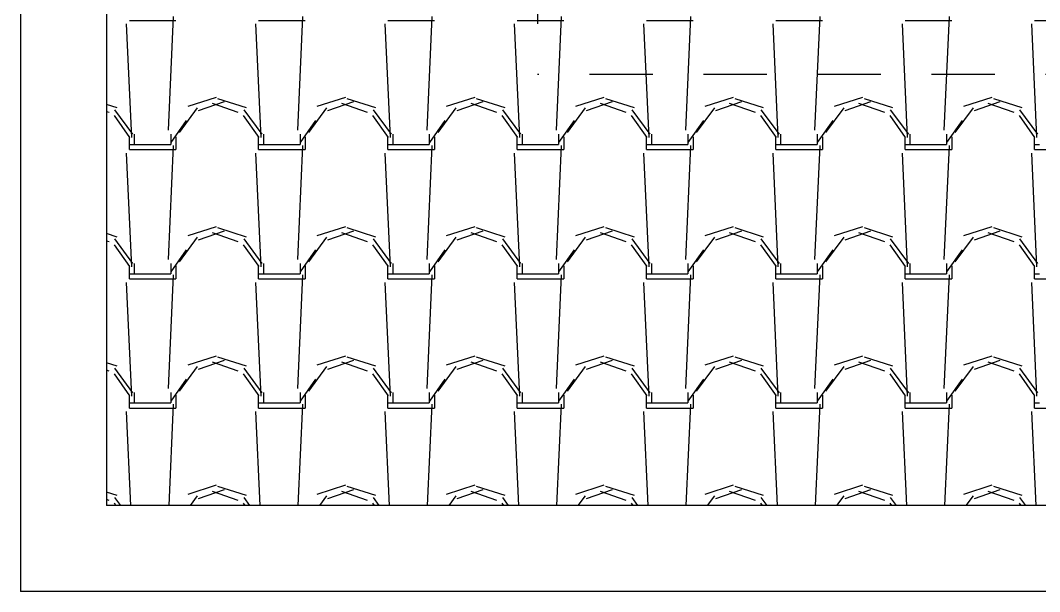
# Model space of a CAD drawing. Header units: millimetres. Extents: x 3923 to 4007, y 744 to 863.
# Drawn here: x 3930.972 to 3932.983, y 834.914 to 836.042 of the extents above; entities that cross this region are included whole.
import ezdxf

# ---------------------------------------------------------------- set-up
doc = ezdxf.new("R2010")
doc.units = ezdxf.units.MM
doc.linetypes.add('HIDDEN2', pattern=[0.1875, 0.125, -0.0625])
doc.layers.add('-HIDRO', color=8, linetype='Continuous')

msp = doc.modelspace()

# ---------------------------------------------------------------- linework, layer by layer
at = {"layer": '-HIDRO'}
for p, q in [((3930.9722, 855.7515), (3930.9722, 834.9143)), ((3931.1423, 854.5608), (3931.1423, 835.0844)), ((3934.9695, 835.0844), (3931.1423, 835.0844)), ((3934.7994, 834.9143), (3930.9722, 834.9143))]:
    msp.add_line(p, q, dxfattribs=at)
at = {"layer": '-HIDRO', "linetype": 'HIDDEN2'}
for p in [(3931.9928, 853.7103), (3935.82, 835.9349)]:
    msp.add_line(p, (3931.9928, 835.9349), dxfattribs=at)
at = {"layer": '-HIDRO', "linetype": 'Continuous'}
for p, q in [((3931.2644, 835.8253), (3931.2746, 836.0498)), ((3931.5195, 835.8253), (3931.5297, 836.0498)), ((3931.7747, 835.8253), (3931.7849, 836.0498)), ((3932.0298, 835.8253), (3932.04, 836.0498)), ((3932.285, 835.8253), (3932.2952, 836.0498)), ((3932.5401, 835.8253), (3932.5503, 836.0498)), ((3932.7953, 835.8253), (3932.8055, 836.0498)), ((3931.1921, 835.8105), (3931.1819, 836.035)), ((3931.1872, 836.0418), (3931.1974, 836.0418)), ((3931.1974, 836.0418), (3931.279, 836.0418)), ((3931.4472, 835.8105), (3931.437, 836.035)), ((3931.4423, 836.0418), (3931.4525, 836.0418)), ((3931.4525, 836.0418), (3931.5342, 836.0418)), ((3931.7024, 835.8105), (3931.6922, 836.035)), ((3931.6975, 836.0418), (3931.7077, 836.0418)), ((3931.7077, 836.0418), (3931.7893, 836.0418)), ((3931.9575, 835.8105), (3931.9473, 836.035)), ((3931.9526, 836.0418), (3931.9628, 836.0418)), ((3931.9628, 836.0418), (3932.0445, 836.0418)), ((3932.2127, 835.8105), (3932.2025, 836.035)), ((3932.2078, 836.0418), (3932.218, 836.0418)), ((3932.218, 836.0418), (3932.2996, 836.0418)), ((3932.4678, 835.8105), (3932.4576, 836.035)), ((3932.4629, 836.0418), (3932.4731, 836.0418)), ((3932.4731, 836.0418), (3932.5548, 836.0418)), ((3932.723, 835.8105), (3932.7128, 836.035)), ((3932.7181, 836.0418), (3932.7283, 836.0418)), ((3932.7283, 836.0418), (3932.8099, 836.0418)), ((3932.9781, 835.8105), (3932.9679, 836.035)), ((3932.9732, 836.0418), (3932.9834, 836.0418)), ((3932.9834, 836.0418), (3933.0651, 836.0418)), ((3931.3584, 835.8895), (3931.3023, 835.8717)), ((3931.6135, 835.8895), (3931.5574, 835.8717)), ((3931.8687, 835.8895), (3931.8126, 835.8717)), ((3932.1238, 835.8895), (3932.0677, 835.8717)), ((3932.379, 835.8895), (3932.3229, 835.8717)), ((3932.6341, 835.8895), (3932.578, 835.8717)), ((3932.8893, 835.8895), (3932.8332, 835.8717)), ((3931.1631, 835.8694), (3931.1423, 835.876)), ((3931.3212, 835.8689), (3931.2854, 835.8205)), ((3931.3743, 835.881), (3931.3233, 835.8631)), ((3931.4022, 835.8597), (3931.3512, 835.8776)), ((3931.4182, 835.8694), (3931.3621, 835.8873)), ((3931.5763, 835.8689), (3931.5406, 835.8205)), ((3931.6294, 835.881), (3931.5784, 835.8631)), ((3931.6574, 835.8597), (3931.6063, 835.8776)), ((3931.6734, 835.8694), (3931.6172, 835.8873)), ((3931.8314, 835.8689), (3931.7957, 835.8205)), ((3931.8846, 835.881), (3931.8336, 835.8631)), ((3931.9125, 835.8597), (3931.8615, 835.8776)), ((3931.9285, 835.8694), (3931.8724, 835.8873)), ((3932.0866, 835.8689), (3932.0509, 835.8205)), ((3932.1397, 835.881), (3932.0887, 835.8631)), ((3932.1677, 835.8597), (3932.1166, 835.8776)), ((3932.1837, 835.8694), (3932.1275, 835.8873)), ((3932.3417, 835.8689), (3932.306, 835.8205)), ((3932.3949, 835.881), (3932.3439, 835.8631)), ((3932.4228, 835.8597), (3932.3718, 835.8776)), ((3932.4388, 835.8694), (3932.3827, 835.8873)), ((3932.5969, 835.8689), (3932.5612, 835.8205)), ((3932.65, 835.881), (3932.599, 835.8631)), ((3932.678, 835.8597), (3932.6269, 835.8776)), ((3932.694, 835.8694), (3932.6378, 835.8873)), ((3932.852, 835.8689), (3932.8163, 835.8205)), ((3932.9052, 835.881), (3932.8542, 835.8631)), ((3932.9331, 835.8597), (3932.8821, 835.8776)), ((3932.9491, 835.8694), (3932.893, 835.8873)), ((3931.1471, 835.8597), (3931.1423, 835.8614)), ((3931.1882, 835.8108), (3931.1576, 835.8542)), ((3931.1942, 835.8171), (3931.1585, 835.8655)), ((3931.4433, 835.8108), (3931.4127, 835.8542)), ((3931.4494, 835.8171), (3931.4136, 835.8655)), ((3931.6985, 835.8108), (3931.6679, 835.8542)), ((3931.7045, 835.8171), (3931.6688, 835.8655)), ((3931.9536, 835.8108), (3931.923, 835.8542)), ((3931.9597, 835.8171), (3931.9239, 835.8655)), ((3932.2088, 835.8108), (3932.1782, 835.8542)), ((3932.2148, 835.8171), (3932.1791, 835.8655)), ((3932.4639, 835.8108), (3932.4333, 835.8542)), ((3932.4699, 835.8171), (3932.4342, 835.8655)), ((3932.7191, 835.8108), (3932.6885, 835.8542)), ((3932.7251, 835.8171), (3932.6894, 835.8655)), ((3932.9742, 835.8108), (3932.9436, 835.8542)), ((3932.9802, 835.8171), (3932.9445, 835.8655)), ((3931.2995, 835.8442), (3931.2689, 835.8008)), ((3931.5546, 835.8442), (3931.524, 835.8008)), ((3931.8098, 835.8442), (3931.7792, 835.8008)), ((3932.0649, 835.8442), (3932.0343, 835.8008)), ((3932.3201, 835.8442), (3932.2895, 835.8008)), ((3932.5752, 835.8442), (3932.5446, 835.8008)), ((3932.8304, 835.8442), (3932.7998, 835.8008)), ((3931.1872, 835.7867), (3931.1872, 835.8122)), ((3931.1974, 835.7969), (3931.1974, 835.8173)), ((3931.2688, 835.8173), (3931.2688, 835.7969)), ((3931.279, 835.8122), (3931.279, 835.7867)), ((3931.4423, 835.7867), (3931.4423, 835.8122)), ((3931.4525, 835.7969), (3931.4525, 835.8173)), ((3931.524, 835.8173), (3931.524, 835.7969)), ((3931.5342, 835.8122), (3931.5342, 835.7867)), ((3931.6975, 835.7867), (3931.6975, 835.8122)), ((3931.7077, 835.7969), (3931.7077, 835.8173)), ((3931.7791, 835.8173), (3931.7791, 835.7969)), ((3931.7893, 835.8122), (3931.7893, 835.7867)), ((3931.9526, 835.7867), (3931.9526, 835.8122)), ((3931.9628, 835.7969), (3931.9628, 835.8173)), ((3932.0343, 835.8173), (3932.0343, 835.7969)), ((3932.0445, 835.8122), (3932.0445, 835.7867)), ((3932.2078, 835.7867), (3932.2078, 835.8122)), ((3932.218, 835.7969), (3932.218, 835.8173)), ((3932.2894, 835.8173), (3932.2894, 835.7969)), ((3932.2996, 835.8122), (3932.2996, 835.7867)), ((3932.4629, 835.7867), (3932.4629, 835.8122)), ((3932.4731, 835.7969), (3932.4731, 835.8173)), ((3932.5446, 835.8173), (3932.5446, 835.7969)), ((3932.5548, 835.8122), (3932.5548, 835.7867)), ((3932.7181, 835.7867), (3932.7181, 835.8122)), ((3932.7283, 835.7969), (3932.7283, 835.8173)), ((3932.7997, 835.8173), (3932.7997, 835.7969)), ((3932.8099, 835.8122), (3932.8099, 835.7867)), ((3932.9732, 835.7867), (3932.9732, 835.8122)), ((3931.1872, 835.7969), (3931.1974, 835.7969)), ((3931.1974, 835.7969), (3931.2688, 835.7969)), ((3931.2644, 835.5701), (3931.2746, 835.7947)), ((3931.4423, 835.7969), (3931.4525, 835.7969)), ((3931.4525, 835.7969), (3931.524, 835.7969)), ((3931.5195, 835.5701), (3931.5297, 835.7947)), ((3931.6975, 835.7969), (3931.7077, 835.7969)), ((3931.7077, 835.7969), (3931.7791, 835.7969)), ((3931.7747, 835.5701), (3931.7849, 835.7947)), ((3931.9526, 835.7969), (3931.9628, 835.7969)), ((3931.9628, 835.7969), (3932.0343, 835.7969)), ((3932.0298, 835.5701), (3932.04, 835.7947)), ((3932.2078, 835.7969), (3932.218, 835.7969)), ((3932.218, 835.7969), (3932.2894, 835.7969)), ((3932.285, 835.5701), (3932.2952, 835.7947)), ((3932.4629, 835.7969), (3932.4731, 835.7969)), ((3932.4731, 835.7969), (3932.5446, 835.7969)), ((3932.5401, 835.5701), (3932.5503, 835.7947)), ((3932.7181, 835.7969), (3932.7283, 835.7969)), ((3932.7283, 835.7969), (3932.7997, 835.7969)), ((3932.7953, 835.5701), (3932.8055, 835.7947)), ((3932.9732, 835.7969), (3932.9834, 835.7969)), ((3931.1921, 835.5553), (3931.1819, 835.7799)), ((3931.1872, 835.7867), (3931.1974, 835.7867)), ((3931.1974, 835.7867), (3931.279, 835.7867)), ((3931.4472, 835.5553), (3931.437, 835.7799)), ((3931.4423, 835.7867), (3931.4525, 835.7867)), ((3931.4525, 835.7867), (3931.5342, 835.7867)), ((3931.7024, 835.5554), (3931.6922, 835.7799)), ((3931.6975, 835.7867), (3931.7077, 835.7867)), ((3931.7077, 835.7867), (3931.7893, 835.7867)), ((3931.9575, 835.5554), (3931.9473, 835.7799)), ((3931.9526, 835.7867), (3931.9628, 835.7867)), ((3931.9628, 835.7867), (3932.0445, 835.7867)), ((3932.2127, 835.5554), (3932.2025, 835.7799)), ((3932.2078, 835.7867), (3932.218, 835.7867)), ((3932.218, 835.7867), (3932.2996, 835.7867)), ((3932.4678, 835.5554), (3932.4576, 835.7799)), ((3932.4629, 835.7867), (3932.4731, 835.7867)), ((3932.4731, 835.7867), (3932.5548, 835.7867)), ((3932.723, 835.5554), (3932.7128, 835.7799)), ((3932.7181, 835.7867), (3932.7283, 835.7867)), ((3932.7283, 835.7867), (3932.8099, 835.7867)), ((3932.9781, 835.5554), (3932.9679, 835.7799)), ((3932.9732, 835.7867), (3932.9834, 835.7867)), ((3932.9834, 835.7867), (3933.0651, 835.7867)), ((3931.3584, 835.6344), (3931.3023, 835.6165)), ((3931.4182, 835.6142), (3931.3621, 835.6321)), ((3931.6135, 835.6344), (3931.5574, 835.6165)), ((3931.6734, 835.6142), (3931.6172, 835.6321)), ((3931.8687, 835.6344), (3931.8126, 835.6165)), ((3931.9285, 835.6142), (3931.8724, 835.6321)), ((3932.1238, 835.6344), (3932.0677, 835.6165)), ((3932.1837, 835.6142), (3932.1275, 835.6321)), ((3932.379, 835.6344), (3932.3229, 835.6165)), ((3932.4388, 835.6142), (3932.3827, 835.6321)), ((3932.6341, 835.6344), (3932.578, 835.6165)), ((3932.694, 835.6142), (3932.6378, 835.6321)), ((3932.8893, 835.6344), (3932.8332, 835.6165)), ((3932.9491, 835.6142), (3932.893, 835.6321)), ((3931.1631, 835.6142), (3931.1423, 835.6209)), ((3931.1942, 835.5619), (3931.1585, 835.6104)), ((3931.3212, 835.6138), (3931.2854, 835.5653)), ((3931.3743, 835.6259), (3931.3233, 835.608)), ((3931.4022, 835.6046), (3931.3512, 835.6224)), ((3931.4494, 835.5619), (3931.4136, 835.6104)), ((3931.5763, 835.6138), (3931.5406, 835.5653)), ((3931.6294, 835.6259), (3931.5784, 835.608)), ((3931.6574, 835.6046), (3931.6063, 835.6224)), ((3931.7045, 835.5619), (3931.6688, 835.6104)), ((3931.8314, 835.6138), (3931.7957, 835.5653)), ((3931.8846, 835.6259), (3931.8336, 835.608)), ((3931.9125, 835.6046), (3931.8615, 835.6224)), ((3931.9597, 835.5619), (3931.9239, 835.6104)), ((3932.0866, 835.6138), (3932.0509, 835.5653)), ((3932.1397, 835.6259), (3932.0887, 835.608)), ((3932.1677, 835.6046), (3932.1166, 835.6224)), ((3932.2148, 835.5619), (3932.1791, 835.6104)), ((3932.3417, 835.6138), (3932.306, 835.5653)), ((3932.3949, 835.6259), (3932.3439, 835.608)), ((3932.4228, 835.6046), (3932.3718, 835.6224)), ((3932.4699, 835.5619), (3932.4342, 835.6104)), ((3932.5969, 835.6138), (3932.5612, 835.5653)), ((3932.65, 835.6259), (3932.599, 835.608)), ((3932.678, 835.6046), (3932.6269, 835.6224)), ((3932.7251, 835.5619), (3932.6894, 835.6104)), ((3932.852, 835.6138), (3932.8163, 835.5653)), ((3932.9052, 835.6259), (3932.8542, 835.608)), ((3932.9331, 835.6046), (3932.8821, 835.6224)), ((3932.9802, 835.5619), (3932.9445, 835.6104)), ((3931.1471, 835.6046), (3931.1423, 835.6062)), ((3931.1882, 835.5557), (3931.1576, 835.5991)), ((3931.2995, 835.589), (3931.2689, 835.5456)), ((3931.4433, 835.5557), (3931.4127, 835.5991)), ((3931.5546, 835.589), (3931.524, 835.5456)), ((3931.6985, 835.5557), (3931.6679, 835.5991)), ((3931.8098, 835.589), (3931.7792, 835.5456)), ((3931.9536, 835.5557), (3931.923, 835.5991)), ((3932.0649, 835.589), (3932.0343, 835.5456)), ((3932.2088, 835.5557), (3932.1782, 835.5991)), ((3932.3201, 835.589), (3932.2895, 835.5456)), ((3932.4639, 835.5557), (3932.4333, 835.5991)), ((3932.5752, 835.589), (3932.5446, 835.5456)), ((3932.7191, 835.5557), (3932.6885, 835.5991)), ((3932.8304, 835.589), (3932.7998, 835.5456)), ((3932.9742, 835.5557), (3932.9436, 835.599)), ((3931.1872, 835.5315), (3931.1872, 835.5571)), ((3931.1974, 835.5417), (3931.1974, 835.5622)), ((3931.2688, 835.5622), (3931.2688, 835.5417)), ((3931.279, 835.5571), (3931.279, 835.5315)), ((3931.4423, 835.5315), (3931.4423, 835.5571)), ((3931.4525, 835.5417), (3931.4525, 835.5622)), ((3931.524, 835.5622), (3931.524, 835.5417)), ((3931.5342, 835.5571), (3931.5342, 835.5315)), ((3931.6975, 835.5315), (3931.6975, 835.5571)), ((3931.7077, 835.5417), (3931.7077, 835.5622)), ((3931.7791, 835.5622), (3931.7791, 835.5417)), ((3931.7893, 835.5571), (3931.7893, 835.5315)), ((3931.9526, 835.5315), (3931.9526, 835.5571)), ((3931.9628, 835.5417), (3931.9628, 835.5622)), ((3932.0343, 835.5622), (3932.0343, 835.5417)), ((3932.0445, 835.5571), (3932.0445, 835.5315)), ((3932.2078, 835.5315), (3932.2078, 835.5571)), ((3932.218, 835.5417), (3932.218, 835.5622)), ((3932.2894, 835.5622), (3932.2894, 835.5417)), ((3932.2996, 835.5571), (3932.2996, 835.5315)), ((3932.4629, 835.5315), (3932.4629, 835.5571)), ((3932.4731, 835.5417), (3932.4731, 835.5622)), ((3932.5446, 835.5622), (3932.5446, 835.5417)), ((3932.5548, 835.5571), (3932.5548, 835.5315)), ((3932.7181, 835.5315), (3932.7181, 835.5571)), ((3932.7283, 835.5417), (3932.7283, 835.5622)), ((3932.7997, 835.5622), (3932.7997, 835.5417)), ((3932.8099, 835.5571), (3932.8099, 835.5315)), ((3932.9732, 835.5315), (3932.9732, 835.5571)), ((3931.1872, 835.5417), (3931.1974, 835.5417)), ((3931.1872, 835.5315), (3931.1974, 835.5315)), ((3931.1974, 835.5417), (3931.2688, 835.5417)), ((3931.1974, 835.5315), (3931.279, 835.5315)), ((3931.2644, 835.315), (3931.2746, 835.5395)), ((3931.4423, 835.5417), (3931.4525, 835.5417)), ((3931.4423, 835.5315), (3931.4525, 835.5315)), ((3931.4525, 835.5417), (3931.524, 835.5417)), ((3931.4525, 835.5315), (3931.5342, 835.5315)), ((3931.5195, 835.315), (3931.5297, 835.5395)), ((3931.6975, 835.5417), (3931.7077, 835.5417)), ((3931.6975, 835.5315), (3931.7077, 835.5315)), ((3931.7077, 835.5417), (3931.7791, 835.5417)), ((3931.7077, 835.5315), (3931.7893, 835.5315)), ((3931.7747, 835.315), (3931.7849, 835.5395)), ((3931.9526, 835.5417), (3931.9628, 835.5417)), ((3931.9526, 835.5315), (3931.9628, 835.5315)), ((3931.9628, 835.5417), (3932.0343, 835.5417)), ((3931.9628, 835.5315), (3932.0445, 835.5315)), ((3932.0298, 835.315), (3932.04, 835.5395)), ((3932.2078, 835.5417), (3932.218, 835.5417)), ((3932.2078, 835.5315), (3932.218, 835.5315)), ((3932.218, 835.5417), (3932.2894, 835.5417)), ((3932.218, 835.5315), (3932.2996, 835.5315)), ((3932.285, 835.315), (3932.2952, 835.5395)), ((3932.4629, 835.5417), (3932.4731, 835.5417)), ((3932.4629, 835.5315), (3932.4731, 835.5315)), ((3932.4731, 835.5417), (3932.5446, 835.5417)), ((3932.4731, 835.5315), (3932.5548, 835.5315)), ((3932.5401, 835.315), (3932.5503, 835.5395)), ((3932.7181, 835.5417), (3932.7283, 835.5417)), ((3932.7181, 835.5315), (3932.7283, 835.5315)), ((3932.7283, 835.5417), (3932.7997, 835.5417)), ((3932.7283, 835.5315), (3932.8099, 835.5315)), ((3932.7953, 835.315), (3932.8055, 835.5395)), ((3932.9732, 835.5417), (3932.9834, 835.5417)), ((3932.9732, 835.5315), (3932.9834, 835.5315)), ((3932.9834, 835.5315), (3933.0651, 835.5315)), ((3931.1921, 835.3002), (3931.1819, 835.5247)), ((3931.4472, 835.3002), (3931.437, 835.5247)), ((3931.7024, 835.3002), (3931.6922, 835.5247)), ((3931.9575, 835.3002), (3931.9473, 835.5247)), ((3932.2127, 835.3002), (3932.2025, 835.5247)), ((3932.4678, 835.3002), (3932.4576, 835.5247)), ((3932.723, 835.3002), (3932.7128, 835.5247)), ((3932.9781, 835.3002), (3932.9679, 835.5247)), ((3931.1631, 835.3591), (3931.1423, 835.3657)), ((3931.3584, 835.3792), (3931.3023, 835.3614)), ((3931.3743, 835.3707), (3931.3233, 835.3528)), ((3931.4022, 835.3494), (3931.3512, 835.3673)), ((3931.4182, 835.3591), (3931.3621, 835.377)), ((3931.6135, 835.3792), (3931.5574, 835.3614)), ((3931.6294, 835.3707), (3931.5784, 835.3528)), ((3931.6574, 835.3494), (3931.6063, 835.3673)), ((3931.6734, 835.3591), (3931.6172, 835.377)), ((3931.8687, 835.3792), (3931.8126, 835.3614)), ((3931.8846, 835.3707), (3931.8336, 835.3528)), ((3931.9125, 835.3494), (3931.8615, 835.3673)), ((3931.9285, 835.3591), (3931.8724, 835.377)), ((3932.1238, 835.3792), (3932.0677, 835.3614)), ((3932.1397, 835.3707), (3932.0887, 835.3528)), ((3932.1677, 835.3494), (3932.1166, 835.3673)), ((3932.1837, 835.3591), (3932.1275, 835.377)), ((3932.379, 835.3792), (3932.3229, 835.3614)), ((3932.3949, 835.3707), (3932.3439, 835.3528)), ((3932.4228, 835.3494), (3932.3718, 835.3673)), ((3932.4388, 835.3591), (3932.3827, 835.377)), ((3932.6341, 835.3792), (3932.578, 835.3614)), ((3932.65, 835.3707), (3932.599, 835.3528)), ((3932.678, 835.3494), (3932.6269, 835.3673)), ((3932.694, 835.3591), (3932.6378, 835.377)), ((3932.8893, 835.3792), (3932.8332, 835.3614)), ((3932.9052, 835.3707), (3932.8542, 835.3528)), ((3932.9331, 835.3494), (3932.8821, 835.3673)), ((3932.9491, 835.3591), (3932.893, 835.377)), ((3931.1471, 835.3494), (3931.1423, 835.3511)), ((3931.1942, 835.3068), (3931.1585, 835.3552)), ((3931.3212, 835.3586), (3931.2854, 835.3102)), ((3931.4494, 835.3068), (3931.4136, 835.3552)), ((3931.5763, 835.3586), (3931.5406, 835.3102)), ((3931.7045, 835.3068), (3931.6688, 835.3552)), ((3931.8314, 835.3586), (3931.7957, 835.3102)), ((3931.9597, 835.3068), (3931.9239, 835.3552)), ((3932.0866, 835.3586), (3932.0509, 835.3102)), ((3932.2148, 835.3068), (3932.1791, 835.3552)), ((3932.3417, 835.3586), (3932.306, 835.3102)), ((3932.47, 835.3068), (3932.4342, 835.3552)), ((3932.5969, 835.3586), (3932.5612, 835.3102)), ((3932.7251, 835.3068), (3932.6894, 835.3552)), ((3932.852, 835.3586), (3932.8163, 835.3102)), ((3932.9802, 835.3068), (3932.9445, 835.3552)), ((3931.1882, 835.3005), (3931.1576, 835.3439)), ((3931.2995, 835.3339), (3931.2689, 835.2905)), ((3931.4433, 835.3005), (3931.4127, 835.3439)), ((3931.5546, 835.3339), (3931.524, 835.2905)), ((3931.6985, 835.3005), (3931.6679, 835.3439)), ((3931.8098, 835.3339), (3931.7792, 835.2905)), ((3931.9536, 835.3005), (3931.923, 835.3439)), ((3932.0649, 835.3339), (3932.0343, 835.2905)), ((3932.2088, 835.3005), (3932.1782, 835.3439)), ((3932.3201, 835.3339), (3932.2895, 835.2905)), ((3932.4639, 835.3005), (3932.4333, 835.3439)), ((3932.5752, 835.3339), (3932.5446, 835.2905)), ((3932.7191, 835.3005), (3932.6885, 835.3439)), ((3932.8304, 835.3339), (3932.7998, 835.2905)), ((3932.9742, 835.3005), (3932.9436, 835.3439)), ((3931.1974, 835.2866), (3931.1974, 835.307)), ((3931.2688, 835.307), (3931.2688, 835.2866)), ((3931.4525, 835.2866), (3931.4525, 835.307)), ((3931.524, 835.307), (3931.524, 835.2866)), ((3931.7077, 835.2866), (3931.7077, 835.307)), ((3931.7791, 835.307), (3931.7791, 835.2866)), ((3931.9628, 835.2866), (3931.9628, 835.307)), ((3932.0343, 835.307), (3932.0343, 835.2866)), ((3932.218, 835.2866), (3932.218, 835.307)), ((3932.2894, 835.307), (3932.2894, 835.2866)), ((3932.4731, 835.2866), (3932.4731, 835.307)), ((3932.5446, 835.307), (3932.5446, 835.2866)), ((3932.7283, 835.2866), (3932.7283, 835.307)), ((3932.7997, 835.307), (3932.7997, 835.2866)), ((3931.1872, 835.2764), (3931.1872, 835.3019)), ((3931.1872, 835.2866), (3931.1974, 835.2866)), ((3931.1974, 835.2866), (3931.2688, 835.2866)), ((3931.279, 835.3019), (3931.279, 835.2764)), ((3931.4423, 835.2764), (3931.4423, 835.3019)), ((3931.4423, 835.2866), (3931.4525, 835.2866)), ((3931.4525, 835.2866), (3931.524, 835.2866)), ((3931.5342, 835.3019), (3931.5342, 835.2764)), ((3931.6975, 835.2764), (3931.6975, 835.3019)), ((3931.6975, 835.2866), (3931.7077, 835.2866)), ((3931.7077, 835.2866), (3931.7791, 835.2866)), ((3931.7893, 835.3019), (3931.7893, 835.2764)), ((3931.9526, 835.2764), (3931.9526, 835.3019)), ((3931.9526, 835.2866), (3931.9628, 835.2866)), ((3931.9628, 835.2866), (3932.0343, 835.2866)), ((3932.0445, 835.3019), (3932.0445, 835.2764)), ((3932.2078, 835.2764), (3932.2078, 835.3019)), ((3932.2078, 835.2866), (3932.218, 835.2866)), ((3932.218, 835.2866), (3932.2894, 835.2866)), ((3932.2996, 835.3019), (3932.2996, 835.2764)), ((3932.4629, 835.2764), (3932.4629, 835.3019)), ((3932.4629, 835.2866), (3932.4731, 835.2866)), ((3932.4731, 835.2866), (3932.5446, 835.2866)), ((3932.5548, 835.3019), (3932.5548, 835.2764)), ((3932.7181, 835.2764), (3932.7181, 835.3019)), ((3932.7181, 835.2866), (3932.7283, 835.2866)), ((3932.7283, 835.2866), (3932.7997, 835.2866)), ((3932.8099, 835.3019), (3932.8099, 835.2764)), ((3932.9732, 835.2764), (3932.9732, 835.3019)), ((3932.9732, 835.2866), (3932.9834, 835.2866)), ((3931.1903, 835.0844), (3931.1819, 835.2696)), ((3931.1872, 835.2764), (3931.1974, 835.2764)), ((3931.1974, 835.2764), (3931.279, 835.2764)), ((3931.2655, 835.0844), (3931.2746, 835.2844)), ((3931.4454, 835.0844), (3931.437, 835.2696)), ((3931.4423, 835.2764), (3931.4525, 835.2764)), ((3931.4525, 835.2764), (3931.5342, 835.2764)), ((3931.5206, 835.0844), (3931.5297, 835.2844)), ((3931.7006, 835.0844), (3931.6922, 835.2696)), ((3931.6975, 835.2764), (3931.7077, 835.2764)), ((3931.7077, 835.2764), (3931.7893, 835.2764)), ((3931.7758, 835.0844), (3931.7849, 835.2844)), ((3931.9557, 835.0844), (3931.9473, 835.2696)), ((3931.9526, 835.2764), (3931.9628, 835.2764)), ((3931.9628, 835.2764), (3932.0445, 835.2764)), ((3932.0309, 835.0844), (3932.04, 835.2844)), ((3932.2109, 835.0844), (3932.2025, 835.2696)), ((3932.2078, 835.2764), (3932.218, 835.2764)), ((3932.218, 835.2764), (3932.2996, 835.2764)), ((3932.2861, 835.0844), (3932.2952, 835.2844)), ((3932.466, 835.0844), (3932.4576, 835.2696)), ((3932.4629, 835.2764), (3932.4731, 835.2764)), ((3932.4731, 835.2764), (3932.5548, 835.2764)), ((3932.5412, 835.0844), (3932.5503, 835.2844)), ((3932.7212, 835.0844), (3932.7128, 835.2696)), ((3932.7181, 835.2764), (3932.7283, 835.2764)), ((3932.7283, 835.2764), (3932.8099, 835.2764)), ((3932.7964, 835.0844), (3932.8055, 835.2844)), ((3932.9764, 835.0844), (3932.9679, 835.2696)), ((3932.9732, 835.2764), (3932.9834, 835.2764)), ((3932.9834, 835.2764), (3933.0651, 835.2764)), ((3931.1631, 835.1039), (3931.1423, 835.1106)), ((3931.3584, 835.1241), (3931.3023, 835.1062)), ((3931.3743, 835.1155), (3931.3233, 835.0977)), ((3931.4022, 835.0943), (3931.3512, 835.1121)), ((3931.4182, 835.1039), (3931.3621, 835.1218)), ((3931.6135, 835.1241), (3931.5574, 835.1062)), ((3931.6294, 835.1155), (3931.5784, 835.0977)), ((3931.6574, 835.0943), (3931.6063, 835.1121)), ((3931.6734, 835.1039), (3931.6172, 835.1218)), ((3931.8687, 835.1241), (3931.8126, 835.1062)), ((3931.8846, 835.1155), (3931.8336, 835.0977)), ((3931.9125, 835.0943), (3931.8615, 835.1121)), ((3931.9285, 835.1039), (3931.8724, 835.1218)), ((3932.1238, 835.1241), (3932.0677, 835.1062)), ((3932.1397, 835.1155), (3932.0887, 835.0977)), ((3932.1677, 835.0943), (3932.1166, 835.1121)), ((3932.1837, 835.1039), (3932.1275, 835.1218)), ((3932.379, 835.1241), (3932.3229, 835.1062)), ((3932.3949, 835.1155), (3932.3439, 835.0977)), ((3932.4228, 835.0943), (3932.3718, 835.1121)), ((3932.4388, 835.1039), (3932.3827, 835.1218)), ((3932.6341, 835.1241), (3932.578, 835.1062)), ((3932.65, 835.1155), (3932.599, 835.0977)), ((3932.678, 835.0943), (3932.6269, 835.1121)), ((3932.694, 835.1039), (3932.6378, 835.1218)), ((3932.8893, 835.1241), (3932.8332, 835.1062)), ((3932.9052, 835.1155), (3932.8542, 835.0977)), ((3932.9331, 835.0943), (3932.8821, 835.1121)), ((3932.9491, 835.1039), (3932.893, 835.1218)), ((3931.1471, 835.0943), (3931.1423, 835.0959)), ((3931.1607, 835.0844), (3931.1576, 835.0888)), ((3931.1701, 835.0844), (3931.1585, 835.1001)), ((3931.3211, 835.1035), (3931.3071, 835.0844)), ((3931.4158, 835.0844), (3931.4127, 835.0888)), ((3931.4252, 835.0844), (3931.4136, 835.1001)), ((3931.5763, 835.1035), (3931.5622, 835.0844)), ((3931.671, 835.0844), (3931.6679, 835.0888)), ((3931.6804, 835.0844), (3931.6688, 835.1001)), ((3931.8314, 835.1035), (3931.8174, 835.0844)), ((3931.9261, 835.0844), (3931.923, 835.0888)), ((3931.9355, 835.0844), (3931.9239, 835.1001)), ((3932.0866, 835.1035), (3932.0725, 835.0844)), ((3932.1813, 835.0844), (3932.1782, 835.0888)), ((3932.1907, 835.0844), (3932.1791, 835.1001)), ((3932.3417, 835.1035), (3932.3277, 835.0844)), ((3932.4364, 835.0844), (3932.4333, 835.0888)), ((3932.4458, 835.0844), (3932.4342, 835.1001)), ((3932.5969, 835.1035), (3932.5828, 835.0844)), ((3932.6916, 835.0844), (3932.6885, 835.0888)), ((3932.701, 835.0844), (3932.6894, 835.1001)), ((3932.852, 835.1035), (3932.838, 835.0844)), ((3932.9467, 835.0844), (3932.9436, 835.0888)), ((3932.9561, 835.0844), (3932.9445, 835.1001))]:
    msp.add_line(p, q, dxfattribs=at)

doc.saveas('drawing.dxf')
